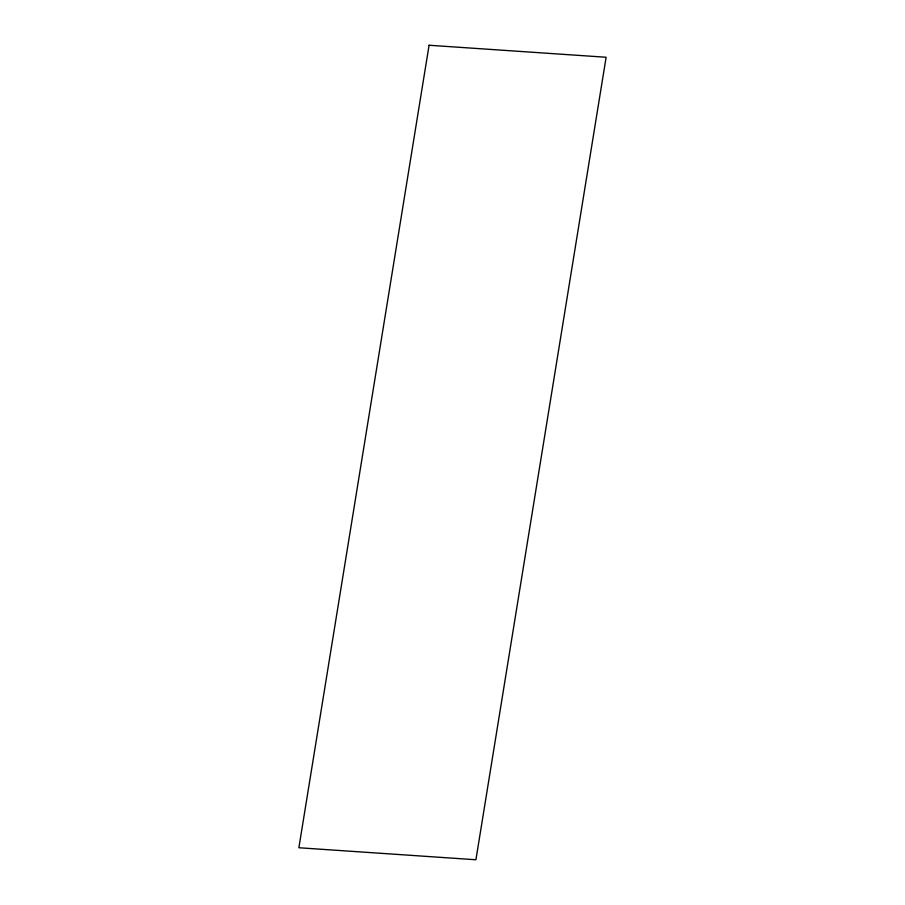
<?xml version="1.0" encoding="UTF-8"?>
<svg xmlns="http://www.w3.org/2000/svg" width="905" height="905" viewBox="0 0 905 905"><rect width="100%" height="100%" fill="white"/><g stroke="black" fill="none" stroke-linecap="round" stroke-linejoin="round"><path stroke-width="1.36" d="M429.083 45.25L298.876 847.747L475.917 859.75L606.124 57.253L429.083 45.25"/></g></svg>
